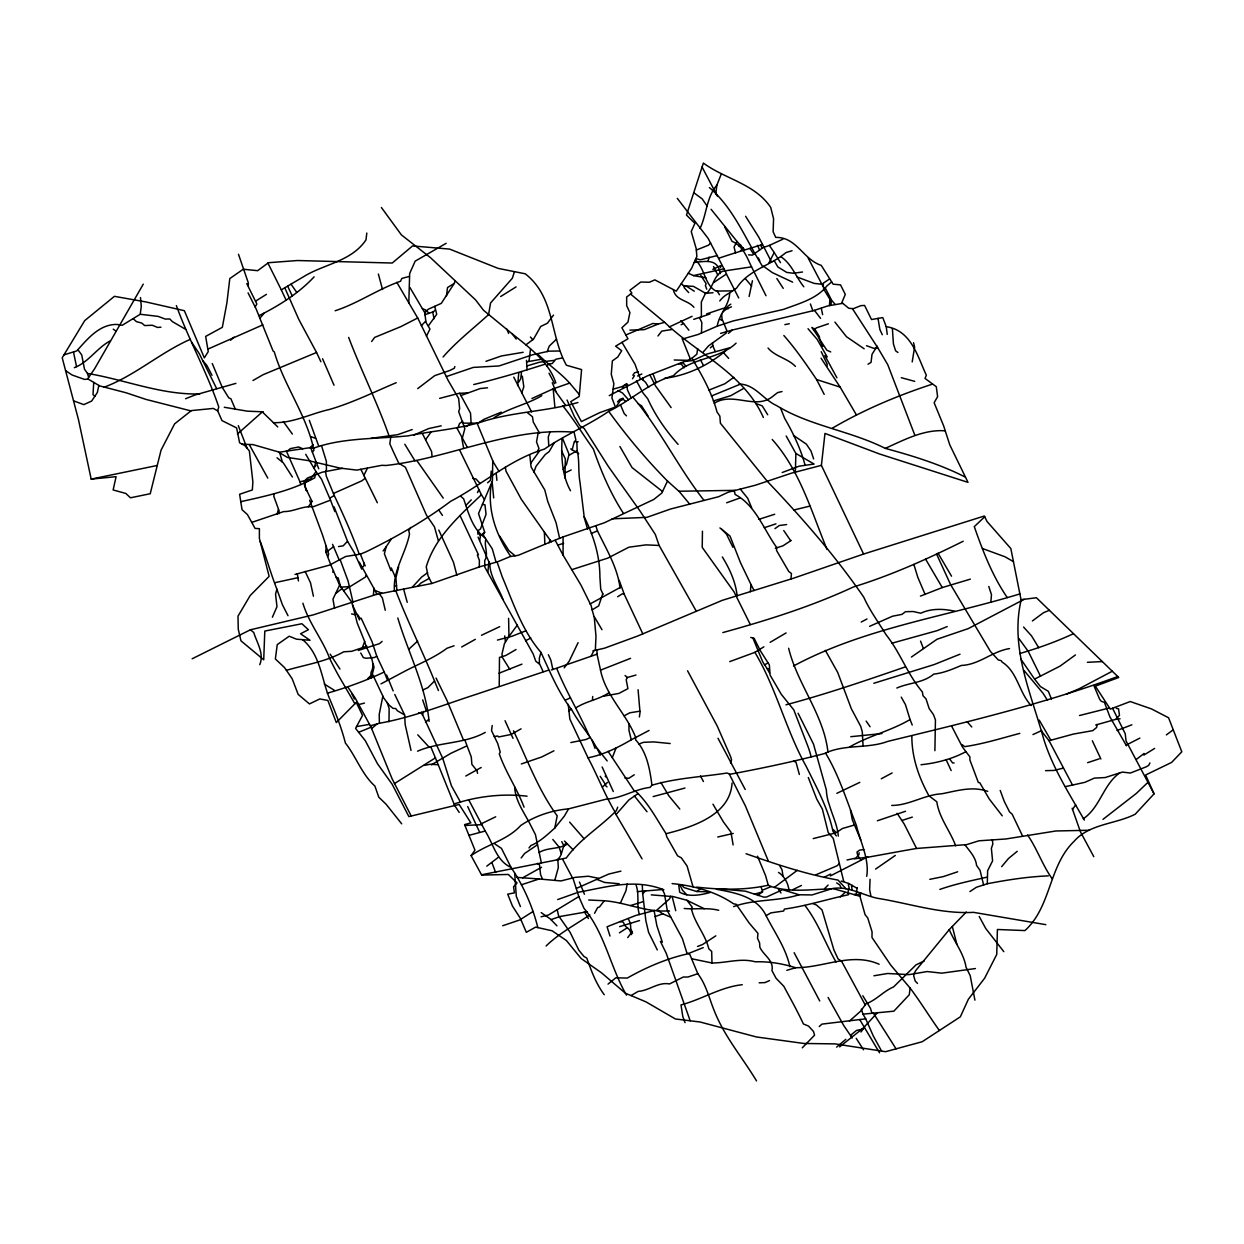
<?xml version="1.0" encoding="UTF-8"?>
<svg xmlns="http://www.w3.org/2000/svg" width="1244" height="1244" viewBox="0 0 1244 1244"><rect width="100%" height="100%" fill="white"/><g stroke="black" fill="none" stroke-linecap="round" stroke-linejoin="round"><path stroke-width="1.5" d="M992.339 839.622L992.836 843.992L991.375 848.377L992.588 860.895L987.627 870.722L987.301 883.738L976.338 887.299L969.9 891.575M690.187 1020.795L666.255 953.355L660.409 941.381M823.326 286.773L823.326 283.134L829.546 278.983M934.897 750.692L935.441 719.872L933.435 714.569L929.206 708.613L926.002 698.864L922.97 695.66L922.379 691.928C907.374 674.279 900.392 652.649 885.977 634.611C878.357 622.078 869.758 610.602 863.771 597.182C835.253 555.819 801.898 517.566 767.206 481.226L720.4 423.209L719.856 416.118L716.995 411.951C711.848 392.42 701.989 375.33 691.959 358.256L696.842 354.198L697.682 348.584M562.07 438.65C561.199 456.361 561.728 474.897 570.498 490.758M434.016 318.744L432.71 311.917M879.135 964.24C851.58 952.002 823.839 967.785 795.6 967.723C782.181 963.54 769.383 961.425 755.217 961.799C740.74 957.787 726.48 963.058 711.972 962.98L711.692 951.473L708.785 948.768C705.348 934.337 694.541 923.064 691.322 908.4L692.255 907.187L686.906 900.283L673.377 896.629L651.296 894.871M602.749 593.823L598.675 605.89L592.144 609.871L593.854 616.044L601.987 629.697M701.476 332.925L701.818 322.507L699.455 317.624M795.351 472.984L795.88 453.454L786.177 435.991M595.378 650.177L595.969 636.119L594.212 616.651M491.209 471.103L490.447 480.355L487.586 482.796M587.572 529.151L584.307 517.893L579.968 482.081C577.978 471.616 579.704 460.513 577.154 450.608L576.827 441.667M528.98 361.366L530.519 349.253M492.748 460.871L492.406 480.962L478.52 513.554L484.693 532.245L483.341 533.987L483.823 536.102L492.297 548.868L496.092 562.257M527.005 369.826L526.507 360.34M823.73 287.504L823.652 289.028L831.241 301.483L830.992 305.278M564.932 478.007L565.351 458.958L561.526 450.701M851.347 1036.703L851.456 1034.573L856.572 1030.39L863.072 1029.13M491.224 484.554C487.259 510.149 496.201 535.62 510.786 556.441M509.838 669.381L502.343 657.376L502.016 653.846L504.411 643.723L508.952 636.462L508.609 618.346M628.982 723.899L628.951 730.29L631.237 739.807C618.05 747.488 603.589 754.781 588.008 757.814L569.845 719.079L568.228 704.368M892.383 328.603L893.425 343.982L895.618 350.792L897.966 352.503M549.988 432.026L548.277 436.955L548.728 445.228M396.883 590.573L395.903 577.76L398.64 566.937M719.934 527.954L730.01 536.071L740.569 562.894L750.972 584.509L750.365 591.709M192.136 658.791L250.371 629.806L313.208 614.909L375.781 594.585L431.855 583.483L480.06 566.689L497.522 561.822L510.32 556.519L518.219 555.322L544.872 544.281L544.374 532.105L521.298 499.279L506.013 471.165L505.313 467.169M912.194 361.926L914.62 347.06L913.562 342.753M273.991 494.055L273.804 496.309L279.107 510.88L278.967 513.725M478.085 537.128L488.908 561.884L487.85 572.022M592.455 700.077L592.704 696.5M811.135 756.756A93.347 93.347 0 0 0 807.278 744.689L793.796 709.889L781.279 694.292L770.098 675.088L769.352 664.902L760.208 650.519L754.144 638.343L750.723 637.426M860.521 894.436L859.946 896.302L865.078 914.667L867.752 917.994L872.06 931.818L871.982 937.509L890.906 965.297L910.079 988.047L909.286 994.734L893.845 1011.185L862.963 1014.155L861.377 1009.164M829.421 305.589L829.904 299.4M340.498 586.437L338.15 577.885L336.253 577.387M990.862 602.049L991.468 594.663L988.778 586.453M408.809 302.836L409.665 273.478L415.185 261.131L446.145 243.326M729.746 661.621L754.89 652.354C776.349 688.103 785.835 730.026 806.128 766.273C816.546 787.265 828.115 808.569 832.998 831.396L836.31 835.937M282.435 462.115L279.698 452.8M790.966 579.02L791.448 573.468L788.789 571.525L776.489 550.392L776.769 547.578C763.645 529.509 755.917 505.468 735.048 494.428L734.722 492.157L733.183 490.898M857.194 887.594L856.307 893.736L854.099 894.591M859.122 852.746L858.951 854.597L855.841 858.111L847.04 859.977M850.461 810.108L852.327 819.843L860.755 839.918M522.309 376.139L523.817 386.806L521.718 392.948M826.996 366.14L827.182 364.212L821.227 351.694M93.735 382.421L93.02 394.628L94.902 396.338M485.86 539.274C483.761 546.38 488.954 553.891 484.693 560.64L484.849 567.186L533.178 653.971L535.822 661.279L539.787 664.312L543.146 671.62M518.81 372.64L517.613 385.609M613.292 791.495L602.143 766.988M863.585 554.047L821.398 465.349L824.974 433.425L879.57 453.998L968.003 482.361L949.732 444.761L943.667 425.914L934.135 402.729L937.603 396.665L936.297 386.697L925.023 378.456L926.329 375.206C917.466 356.235 911.246 330.329 886.241 326.674L882.774 317.578L871.515 319.521L864.58 305.433L860.895 305.651L853.306 308.683L848.766 308.263L841.83 302.619L845.298 294.393L840.524 284.86L833.153 284.207L821.242 265.361C803.235 259.561 796.673 236.904 775.743 237.402L773.13 231.773L773.566 218.773L770.751 207.499C754.89 183.708 725.314 179.229 703.373 163.073L686.47 215.088L694.914 223.314L691.229 231.555L696.22 248.676L696.858 256.466L691.664 268.175L676.285 291.143L654.826 279.869L649.415 282.248L640.738 282.03L629.915 290.272L631.859 293.086L626.665 296.989L626.665 305.651L629.915 312.586L627.956 322.118L621.891 327.763L627.956 338.803L615.609 346.174L621.673 350.73L617.77 357.012L612.359 360.915L611.27 374.351L613.867 383.665L611.924 397.956L615.391 407.068L599.577 412.697L581.368 421.576L570.763 401.641L579.206 396.447L581.586 369.577L566.424 365.238C549.755 335.445 555.151 297.145 525.248 273.804L498.16 268.393L449.628 249.095L412.557 245.939L392.249 263.028L297.503 260.525L268.409 262.717L257.679 270.679L243.233 269.233L229.813 278.563L226.875 303.054L222.334 327.327L205.649 336.424L208.246 351.601L204.343 357.883L184.361 310.705L146.061 301.965L114.417 296.336L84.732 320.61L62.2 357.774L78.45 419.523L91.185 479.111L116.096 476.67L113.126 489.949L125.846 493.464L130.449 497.802L150.229 493.728L161.067 450.126L174.611 423.862L191.389 410.582L213.33 408.421L217.669 410.862L222.007 420.612L236.624 427.92L239.61 442.817L244.757 445.523L249.36 450.934L252.874 481.817L252.345 489.949L239.61 494.272L242.051 509.713L247.463 514.596L255.051 528.405L259.39 528.669L259.39 538.434L269.139 576.345L250.168 595.581L237.993 616.169L238.257 629.169L240.963 640.816L263.712 659.771L264.801 631.066L301.903 623.742L308.403 629.713L300.55 633.771L310.036 640.271L296.492 639.183L289.183 636.213L277.257 644.61L275.359 658.962L284.565 667.624L292.153 678.726L298.171 694.385L309.429 703.917L319.832 698.941L327.856 700.45L336.3 722.562L356.235 702.409L362.517 715.409L355.582 728.409L365.332 740.755L377.476 763.723L392.202 784.311L408.887 816.593L459.16 804.464L470.87 822.875L464.587 824.616L474.975 850.181L471.087 855.592L481.692 875.092L508.345 874.454L517.022 882.898L513.554 886.801L514.425 892.865L507.707 894.172L512.466 906.083L520.272 918.212L526.336 932.3L535.651 927.107L552.118 930.792L566.424 940.542L581.15 958.518L601.521 972.824L625.359 993.194L645.947 1001.855L675.414 1018.976L700.108 1022.008L756.445 1036.967L803.904 1043.467L835.113 1043.887L885.588 1051.693L922.208 1041.726L960.352 1016.814L968.361 999.259L984.626 978.235L996.755 954.412L997.408 929.486L1024.916 930.574C1051.413 906.689 1048.505 865.948 1074.116 841.302C1089.293 823.761 1115.588 824.197 1135.212 814.214L1154.059 793.843L1145.615 774.996L1171.615 762.417L1181.8 751.811L1168.582 717.788L1151.462 708.909L1130.236 701.538L1110.301 709.127L1095.342 686.159L1118.745 677.482L1036.408 597.742L1021.029 599.701L1010.843 548.557L987.005 521.469L984.346 516.011L863.585 554.047L793.377 578.258L722.204 600.37L637.939 635.917L604.568 648.171L592.968 650.814M757.643 895.493L762.541 891.824L761.064 886.63C739.76 890.331 717.85 889.46 696.687 887.127M366.809 233.048L366 239.874C352.068 260.556 326.628 263.712 306.584 274.924L281.315 289.868L267.911 263.075M749.106 296.492L752.433 280.755M458.119 427.501L459.549 423.473L462.784 421.374M715.751 193.8L716.886 185.138L721.364 173.802M492.204 725.501L491.551 730.694L497.724 743.539L500.243 752.154L499.279 753.864C505.764 772.493 517.146 788.867 524.051 807.169M732.063 783.036C730.212 815.209 692.317 827.089 666.084 833.698C656.614 819.143 648.528 803.126 635.637 791.215M516.058 649.524L505.81 655.479L499.482 657.423L499.217 686.393M538.092 433.332L536.522 441.947L538.963 448.493L537.315 451.588M720.245 267.631L721.504 265.314M479.313 566.969L479.375 560.313L477.369 555.104M639.369 716.964L640.022 712.423L638.079 689.751M362.533 647.3L364.647 641.484L357.261 623.12L351.943 602.454L339.628 585.162L331.091 565.507L325.648 551.527L326.301 546.66L322.398 534.625L309.632 500.259M394.457 591.056C392.669 570.638 405.637 553.736 409.509 534.065L408.778 530.488L410.738 527.456M627.178 883.924L625.965 890.673L620.398 903.097M529.011 847.957L530.799 845.593C539.958 841.815 547.578 834.537 554.777 828.038L557.203 815.862C538.217 789.893 527.347 759.633 513.492 730.788M617.708 807.169L616.418 810.559C600.246 827.26 579.937 838.891 566.253 858.033L481.537 874.781M730.492 762.961L731.55 759.866L730.741 756.927L717.244 726.061L687.559 670.796M1097.006 724.459L1096.648 727.445L1092.792 730.632L1073.354 734.084L1049.05 740.709L1042.099 731.861M706.701 293.257C713.652 286.509 713.465 275.686 722.686 271.208L751.547 266.869L766.009 295.745M295.015 574.448L329.676 565.071L345.614 556.519L360.402 554.14L366.078 551.807C395.343 537.517 424.671 520.863 450.639 501.316C482.454 484.647 509.418 459.596 544.421 449.1C564.481 435.198 588.241 425.401 608.705 411.36C626.556 436.038 646.071 459.285 667.484 481.039L661.792 493.091L653.8 499.45L604.242 522.822L563.081 536.91L563.066 555.104L581.01 585.178L591.18 605.735L592.144 609.871M594.554 913.283L597.664 907.591L599.499 906.923L604.304 900.749C626.105 902.289 646.647 912.816 668.977 910.779L669.505 911.121M388.999 721.707L389.139 708.505L387.164 702.44M98.836 385.422L97.327 392.529L91.652 401.05L83.846 404.627L73.536 400.848M682.661 338.959L698.086 334.48L717.259 326.146C718.985 314.312 729.435 305.075 729.668 292.931L736.65 288.064C748.111 269.979 770.549 265.672 785.944 252.579L792.07 250.728M479.655 540.425L480.402 536.802L478.598 532.028M841.224 881.094L848.672 883.473L848.346 885.028A8.568 8.568 0 0 1 849.014 889.444M334.558 608.316L332.957 599.141L339.628 585.162M371.443 677.918L374.009 667.266L373.169 663.876M625.079 675.523L627.334 677.513L626.198 679.706L627.909 688.647L618.89 693.437L603.34 696.205M277.054 514.332L278.407 509.527M708.054 261.131L709.033 257.088M877.16 346.112L872.013 354.353L871.064 362.346L868.017 364.243M391.409 538.776L386.106 546.909L384.396 553.813L390.974 570.638M259.747 664.716C264.412 653.567 256.917 642.837 253.729 632.465L250.371 629.806M390.756 437.017L389.823 443.844L393.71 452.505L398.749 463.234L405.42 467.246L426.443 515.125L434.451 526.834L438.339 540.689M308.154 481.381L308.683 479.438M217.669 410.862L218.757 406.943C207.002 372.251 188.886 340.11 176.353 305.62M367.384 468.273L363.73 475.643M382.825 696.189L379.218 714.414L379.389 723.262L370.323 725.827M454.837 366.513L454.355 368.224L449.799 370.494L434.778 375.61L417.704 388.61M422.338 715.005L423.644 711.444M554.808 880.317L558.323 867.581L557.841 859.666M446.472 295.839L447.529 287.535L454.278 283.383L455.18 280.942M366.016 575.366L365.518 577.029L343.546 590.636M768.699 263.37L774.203 252.516L769.321 245.426L762.976 247.649L752.48 255.113L748.515 254.849M63.957 354.867L76.77 350.917C87.562 338.959 99.256 324.264 116.843 324.435L122.285 325.244L140.23 314.265L141.287 306.397L140.479 297.534M514.487 271.643L512.341 278.252L490.571 302.945L488.581 314.592C473.295 328.556 456.501 341.494 443.066 357.012M549.039 542.726L549.972 539.912L544.374 532.105M621.658 399.837L623.368 398.391M774.359 260.96L777.873 266.978L786.706 272.405L793.377 273.26L802.52 272.016M306.304 480.075L305.713 482.517M612.328 757.627L616.091 747.924M521.578 371.692L520.676 378.907L518.484 382.39M521.158 857.956L524.673 853.431L537.455 844.754M315.494 462.441L314.825 466.733M497.087 561.961L502.234 576.827C513.29 602.936 522.045 630.49 540.969 652.4L539.352 658.2L539.398 663.938M670.64 896.24L669.645 898.79L656.443 910.437M711.086 209.287L737.039 241.476L734.053 246.996L735.546 252.983M578.102 642.65L569.161 661.264L564.201 667.841M700.061 228.414C706.732 214.388 706.39 197.314 716.886 185.138M272.374 617.242L276.977 606.683L275.562 594.212L276.868 589.174C270.694 573.328 266.387 557.545 260.245 541.56M327.778 556.41L328.68 554.109L326.161 546.318M454.278 283.383L441.278 303.38L428.278 309.227L424.779 312.726L425.992 322.398L429.973 329.054L426.443 336.144M1021.215 599.67C1009.895 647.564 1030.654 692.177 1043.156 737.21C1051.957 766.942 1069.187 793.532 1084.333 820.091M553.518 315.074L547.422 323.207L540.751 326.457L533.52 339.13L525.917 344.868M615.624 407.457L620.647 400.21L623.12 399.293L625.685 401.33M508.952 636.462L517.395 625.017M726.325 309.165L727.724 306.319L730.803 304.142M866.71 876.351C869.54 859.169 860.257 841.877 856.354 825.27C846.775 800.996 839.078 775.447 825.581 753.149M591.024 656.412L593.948 650.488M848.501 889.304L847.879 893.425M710.619 242.875L708.598 245.146L696.329 250.044M566.331 842.919C561.075 847.382 563.174 855.996 557.063 859.744M1149.922 762.93L1148.71 765.355L1146.206 766.833L1130.376 773.037L1122.368 772.073L1105.201 777.547L1094.378 778.106L1084.97 782.305L1065.47 786.612M477.447 492.608L478.971 489.592M705.566 293.149L701.336 301.981L701.398 317.018M87.469 379.202L94.653 368.706L143.262 284.145M332.739 572.147L333.501 570.747M326.006 552.32L333.656 546.629M377.321 723.713L371.629 728.58L392.031 778.635L411.22 816.002M712.548 342.644L712.75 345.676L710.355 347.885M848.921 893.705L848.33 894.778C827.12 899.256 806.096 906.052 784.404 909.084L783.642 911.028L770.86 912.878L766.102 915.693C774.499 932.394 785.819 947.835 789.893 966.712M547.189 351.632L549.257 346.112L556.534 339.114M657.983 335.989L661.792 331.106L671.838 329.52M563.174 469.408L566.424 464.587L568.819 455.428L577.154 450.608M632.512 378.72L634.471 375.61M864.564 1026.813L861.004 1032.022M554.373 442.584L549.148 451.588L545.199 454.573L536.04 466.267L533.832 472.269M251.739 522.387L283.632 511.595C292.34 511.719 299.835 507.397 308.419 506.759L312.011 501.379M395.825 590.807C407.534 621.316 422.229 650.628 434.529 680.981L427.874 687.637L423.038 689.922M627.738 937.618L632.03 931.818M431.295 431.684L425.635 439.661M632.838 375.268L634.533 372.827L638.359 371.723M1072.515 809.409L1075.718 804.806M767.843 663.036L764.407 664.949M562.039 358.008L555.866 359.221L552.181 363.559L548.775 363.994L546.629 366.28M412.153 587.37L421.638 577.045L427.563 572.753M428.574 719.483L425.541 722.266M428.434 325.804L436.722 314.265L434.778 306.382M371.629 341.494L374.646 337.419L400.895 326.612L417.689 317.982M383.09 550.968L386.106 546.909M862.356 1028.99L877.533 1012.632M539.787 450.577L530.582 463.452M255.129 306.957L256.87 304.002L246.778 283.585M1001.638 866.664L1008.542 858.453L1017.234 851.316M966.277 912.023L949.25 929.626L916.097 970.087L913.656 974.145L913.827 976.26L915.211 981.049L917.481 983.413M314.126 276.837C298.653 293.413 279.014 305.666 259.063 315.634M642.059 858.842L616.044 814.556L628.842 799.985L638.048 793.594M315.805 465.645L313.861 467.728M260.089 317.982L264.412 312.882M362.159 567.684L364.103 565.429L363.994 563.268L360.402 554.14M824.601 888.605L828.131 885.059M740.382 251.039L743.181 247.82M554.777 828.038L564.356 816.095L568.586 808.864L606.372 799.114C621.207 798.524 634.922 789.038 650.006 787.421L651.949 785.228C676.176 777.998 701.927 776.94 726.869 773.037L730.446 774.172C761.95 768.357 793.283 761.639 824.29 753.615C844.318 743.803 867.379 749.106 887.921 741.346C965.328 722.531 1042.97 704.042 1117.765 676.534M1120.02 772.695C1103.133 784.42 1100.427 807.169 1083.322 818.739M312.353 452.054L313.939 450.312C306.957 415.543 284.13 385.796 274.286 351.85L273.074 350.979L256.046 308.73L248.069 292.869M658.511 911.308L659.242 910.515M367.509 679.037L370.821 675.694L371.07 672.273C376.979 661.668 366.933 651.763 364.647 641.484M421.358 325.741L425.603 321.17M703.264 351.99L708.582 345.848L726.216 333.112L726.745 330.375L722.717 320.532L719.53 319.164M1095.7 725.003L1115.884 719.312L1119.476 715.316L1118.527 708.753L1116.288 708.411M613.121 389.17L622.218 386.573L626.681 383.587L627.847 385.236M365.005 478.396L361.926 480.79L333.501 493.448M617.475 401.905L619.994 399.262L622.855 398.344M831.614 281.953L826.856 285.996C816.779 298.964 798.632 303.676 783.673 309.352L733.183 320.936L717.259 326.146M481.179 535.169L484.693 532.245M607.554 782.367L602.407 787.063M797.295 870.334L774.25 887.454M589.874 914.884C575.303 924.743 559.022 933.358 546.1 945.984M498.517 857.194L486.777 866.151M839.389 863.507L837.165 865.746L815.971 874.765M726.138 350.419C708.878 365.114 687.186 375.501 664.498 378.363M769.507 980.599L764.951 982.604L759.167 982.822M417.689 641.018L408.918 649.15M657.314 949.949L648.591 932.347L645.885 920.809L642.682 893.659L645.745 890.642M417.72 586.219L421.032 582.954L429.289 578.351M849.465 1021.06L860.444 1011.356L866.042 1003.799C876.491 999.989 883.52 991.173 893.596 986.912L916.019 964.877L924.308 960.897M643.148 901.698L630.646 905.492M435.26 310.036L433.472 311.746L424.826 314.748M840.26 896.971L844.925 892.539M875.589 869.089L895.307 855.437M984.719 516.789L974.285 526.632C982.838 551.108 992.51 576.143 1007.298 597.618M733.773 377.367L724.817 383.79L708.582 390.243M305.682 454.278L316.038 471.663L310.58 478.971L300.022 481.894L286.307 450.95M892.135 772.944L881.296 778.775M852.389 885.355L851.549 886.117L852.187 890.346M608.021 984.113L615.811 977.815L627.256 978.079C645.916 967.474 666.566 958.549 687.45 953.915L703.233 947.617M819.236 1026.564L821.926 1024.123L865.715 1018.836L873.257 1035.894L881.607 1051.087M533.116 911.448L519.65 919.985L502.7 925.738M262.328 411.935L237.402 434.047M1143.858 755.092L1154.65 748.422M739.091 246.421L740.709 245.006M278.812 452.287L309.787 447.731L313.27 444.761M728.424 333.392L732.265 330.033L814.011 310.487L827.711 305.931L842.701 303.334M382.095 641.375L379.482 643.646L358.303 650.472M230.544 340.234L234.121 337.14M417.564 751.189C439.07 741.766 464.199 744.083 485.284 732.389M1136.223 759.493L1144.122 753.444M802.271 1047.821L814.571 1035.195L813.498 1031.463L808.569 1026.098L803.422 1023.983C797.373 1011.014 790.562 998.792 783.813 986.29L776.054 978.266L771.949 970.631C774.126 960.337 763.552 955.423 759.866 947.228L759.586 942.89L757.487 938.178L757.969 933.358L749.09 922.955L736.184 904.279L733.54 903.782C715.502 891.481 693.872 885.728 672.102 883.582M287.83 450.701L290.396 448.602L298.638 446.985L302.867 448.82M836.637 1047.121L845.811 1039.315M522.449 877.906L541.529 867.301M471.274 499.87L465.769 505.515M722.562 312.151L727.118 308.528L731.503 306.848M336.207 593.124L341.976 588.583M627.536 927.589L619.45 932.813M466.282 426.552L471.523 422.991M1073.494 633.663C1056.483 641.64 1037.916 648.279 1019.598 653.567M266.449 294.346L255.658 301.079M316.038 471.663L321.543 479.282L330.515 500.135L313.706 506.588L308.419 506.759M685.506 361.366L691.959 358.256M571.198 469.952L565.274 472.813M763.878 646.833L754.89 652.354M634.238 774.779L628.889 778.277L624.954 778.106M681.588 885.028L684.107 887.61L696.764 891.528L700.916 888.34M1032.38 620.958L1043.638 612.608L1049.392 610.322M839.607 1046.873L862.667 1028.57M713.792 282.481L726.418 274.022L725.61 271.907L708.1 238.335L677.28 198.356M1102.993 819.361L1136.363 793.408L1147.73 782.554M1166.359 734.893L1173.263 729.808M911.432 657.034L937.027 639.245L968.314 628.593L1024.185 599.297M774.981 528.622L779.257 525.528L786.628 524.548M617.662 596.747L622.466 593.746L624.208 593.823M736.075 343.173C718.254 360.185 690.389 357.215 673.439 375.688C649.524 382.343 630.863 400.584 608.705 411.36M475.317 639.338L461.664 646.973M743.788 388.33L730.819 395.654L713.341 400.988M609.249 692.535C599.188 699.594 586.251 701.103 576.065 707.758M471.087 855.592C486.979 844.505 507.661 839.964 520.801 825.441C534.998 815.909 551.621 810.373 568.586 808.864M465.785 776.023L481.164 767.501M334.092 506.868L347.527 541.264L343.188 545.821L338.539 546.582M1075.438 654.95L1060.059 666.115L1034.604 679.115L1020.749 659.009M1139.877 738.096L1126.178 745.109M321.496 445.57L326.379 461.4L326.426 469.797L325.477 471.445L326.379 476.405L334.247 495.501L329.691 498.191M562.583 859.184L573.36 879.492L578.802 896.597L548.48 915.009L541.047 916.797M869.634 626.307L892.523 616.215L901.931 614.38L905.523 611.675L913.376 611.535L920.762 613.23C931.321 608.238 943.667 608.705 954.832 611.239M478.52 422.867L483.869 419.352L501.27 412.153M394.426 783.611L435.493 757.814M553.922 750.832L541.622 757.005L521.36 763.94M499.699 626.665L481.49 635.28M500.632 296.538L516.058 286.929M669.256 326.954L692.068 316.334M770.145 642.324L786.084 632.932M904.901 667.048C866.057 680.437 826.109 694.121 785.975 704.819M641.842 373.977L637.581 376.015M567.435 844.054C558.914 849.512 547.687 847.195 539.056 852.513M380.975 683.889L405.606 670.811C419.679 663.581 434.591 657.578 447.047 648.217L454.107 645.792M190.316 339.332C160.289 352.534 134.772 375.812 103.936 387.273M368.457 678.011L373.62 675.321M793.516 665.991C863.818 628.236 944.227 616.977 1019.878 593.917M619.792 587.666L589.998 603.993M849.481 747.038C868.763 735.826 890.72 730.943 910.064 719.545L905.461 704.648L901.262 697.122M570.421 697.837L565.507 700.061M481.21 823.823L495.687 816.795M568.601 710.853L571.416 709.22L570.716 708.52C557.872 691.353 549.895 671.636 540.969 652.4M609.249 395.623L647.051 376.015L684.324 361.491L692.892 360.527L706.328 354.245L729.715 347.791M484.414 499.528L481.412 494.739C459.58 515.778 435.058 537.066 426.241 566.813L428.029 575.832L431.855 583.483M782.616 889.709L766.506 897.033L763.738 897.111L745.467 891.186L719.949 888.947M832.329 428.185C863.88 409.696 897.857 395.437 932.456 384.132M859.822 782.367L836.854 793.33M494.132 417.673C509.029 407.892 526.554 404.689 541.793 395.685M624.13 715.86L629.713 712.828L639.789 711.195M459.767 393.244L460.933 395.53L480.277 388.532L487.508 387.801M1032.971 734.582L1041.819 730.492M720.587 333.408L732.265 330.033M623.695 385.827L627.505 384.754M431.419 764.811L451.059 753.226L466.08 746.26M525.606 640.738L530.737 638.016M681.106 324.777L683.562 323.487L688.881 330.204M361.118 618.144L372.003 641.577L376.776 656.257L374.397 657.516L366.218 658.278L363.341 657.625L360.744 653.022M861.237 622.031L866.99 618.983M110.094 340.949C96.845 348.071 88.635 362.159 74.329 367.695M1066.326 694.183L1079.186 688.741L1112.291 671.231M655.013 916.641L662.71 913.811L670.811 917.248M631.237 739.807L649.073 730.461M358.661 732.296L371.07 727.211L371.629 728.58M712.828 269.373L720.509 265.687M579.377 394.597L569.659 383.09L553.16 388.859L531.872 398.531M801.447 885.448L792.677 889.74M413.661 435.167L428.76 428.542L441.216 425.837M625.856 334.978L652.867 323.471L658.216 324.046L664.638 322.336C697.682 353.902 743.928 373.573 763.365 417.486M711.413 396.027L739.558 384.489M573.36 432.119C508.703 427.376 449.084 458.461 386.106 465.474L381.799 465.318L356.764 470.108L339.861 468.071L308.419 460.607L287.457 457.434L277.863 451.743L252.921 444.59L242.269 444.217M813.592 329.893L816.639 327.794L828.411 323.798M366.84 646.196L351.648 651.312L343.764 651.794C325.944 661.792 305.853 664.607 286.415 670.329M824.103 877.253L830.665 874.081M590.496 737.35L586.048 739.48L570.856 742.559M537.859 927.589C532.463 906.145 523.397 885.744 511.035 867.395C496.325 860.832 493.199 843.587 485.207 831.039L468.957 835.362M715.829 935.83L702.627 944.491L697.542 946.466M521.049 728.828L511.144 734.442L498.704 736.961L497.647 735.981L494.21 736.603M905.539 811.275L877.378 820.76M963.229 541.233C927.589 558.914 891.435 575.288 853.368 586.966C811.337 606.528 767.299 620.289 722.826 632.574M591.304 533.443L597.478 530.893L595.845 525.839M831.412 888.838L812.068 894.934L799.006 894.763C777.982 901.558 754.626 898.914 733.602 906.627M412.184 429.569L397.645 434.685L371.07 438.339M609.995 936.032L607.072 926.764L635.591 915.522L654.546 910.437M576.47 888.356L608.736 874.066L620.912 871.142M631.003 995.573L638.219 991.375C649.166 990.691 658.34 981.718 669.521 983.957L683.283 977.022L687.948 977.022L697.806 973.71C706.25 984.797 709.173 998.45 714.476 1011.31C724.521 1036.625 742.497 1057.587 756.539 1080.927M945.238 430.828C924.261 429.133 903.984 439.925 885.277 448.384C850.196 430.704 810.062 426.07 776.598 405.591C763.287 399.666 754.813 384.069 739.091 384.054M262.857 324.855L207.826 349.144M762.479 244.508C747.784 249.111 733.369 253.247 718.721 258.27M342.427 468.319L322.18 472.207L307.392 478.054L305.495 480.06L304.298 481.894L304.671 486.077L312.073 501.55M769.321 245.426L782.88 239.19M563.081 536.91L544.872 544.281M830.339 875.931L866.322 857.505L904.512 850.554L916.564 848.455L966.744 844.598L978.935 840.804L1005.945 838.969L1055.923 830.976L1089.48 830.246M688.29 273.213L693.483 275.593L723.759 268.844M635.964 675.041L627.334 677.513M1019.831 733.369C1001.809 738.143 983.491 743.928 964.738 746.633L961.939 744.55M758.949 519.323L774.701 514.254M576.267 892.959L557.685 899.567M1117.019 730.523L1131.9 724.801M762.743 890.051L771.218 886.552C790.484 892.757 811.492 889.227 831.023 888.916C847.211 885.044 862.247 895.151 877.642 898.324C909.675 903.439 940.604 914.184 973.523 912.35L1045.831 924.665M327.265 693.219C346.781 687.559 365.86 680.779 384.225 672.024L387.506 680.173M819.703 339.317L819.345 336.533L816.219 331.386L814.26 328.478L812.456 328.26M551.372 670.003L597.042 654.188L596.902 649.85M947.197 626.572L937.199 630.63L891.855 643.226M320.874 361.755L316.551 352.487L263.122 374.693L252.967 380.508M651.949 785.228C649.85 769.305 646.958 752.06 635.637 739.885L635.7 737.521C626.478 713.652 605.641 695.816 600.525 670.158L630.584 658.34M920.42 596.109L942.268 587.572L970.382 579.129M185.605 398.733L194.717 395.079L235.909 383.37M1099.229 758.824L1087.614 762.681M901.947 820.48L912.319 817.09M521.951 664.14L498.984 673.237M525.652 630.91L512.093 636.213L497.46 640.069M762.541 891.824L754.377 894.203M658.216 324.046L644.33 329.644L629.868 330.127M986.741 877.238C970.973 880.736 955.143 884.049 939.858 889.413M446.441 376.559L473.295 367.415L499.046 365.954L532.448 354.82L548.962 351.15L559.489 350.995M709.951 314.001L693.701 319.366M521.423 884.764L539.15 878.979L560.935 880.939L575.086 877.362L588.241 876.227L598.426 878.28M854.224 825.083L842.421 828.504L835.968 832.842L813.218 838.596M863.787 849.512L859.48 850.181L857.007 852.047L857.738 855.561L860.879 860.055M335.149 310.767C358.117 303.256 377.912 289.121 400.49 281.284L401.859 278.438L409.416 276.401M527.207 365.86L539.756 362.128L554.357 360.356M485.969 361.32L501.487 355.955L523.18 352.301M740.304 497.864L726.605 502.778M551.014 919.643L559.784 916.548L587.184 911.774M775.961 523.848L764.329 527.689M358.941 704.508L364.476 703.078M856.121 895.089L861.268 893.27M957.678 871.78L943.372 876.585L929.797 879.337M714.243 403.258C733.54 391.051 756.29 411.173 773.784 395.545L777.687 392.575L782.009 391.549M548.62 670.127L475.597 694.525C443.968 704.71 412.277 717.43 379.389 723.262M706.639 313.892L723.106 308.372L728.424 308.636M639.525 920.544L619.621 926.64M782.181 472.533L799.083 466.189L814.089 464.043M558.136 545.028L563.656 543.27M638.794 744.083L643.443 742.326L653.598 741.906L670.174 743.539M771.218 886.552L768.294 885.261L761.064 886.63M571.82 569.643L607.865 558.089L628.889 547.204L646.009 544.872L659.118 545.463L696.345 611.286M795.6 967.723L786.814 970.336M960.026 654.188L934.104 664.591L873.817 683.283M297.285 573.686L297.938 577.698L274.955 582.674M896.831 688.025C909.053 682.629 923.188 683.049 933.777 674.108C943.434 673.082 952.515 669.163 961.348 665.447C979.168 664.794 992.385 651.25 1009.506 648.591M717.741 837.01L733.229 833.433M454.06 803.997C477.369 796.238 502.747 793.345 527.067 796.191M544.856 364.243C521.454 371.723 497.647 378.798 473.7 384.551M396.214 382.701C374.226 391.984 352.425 402.792 329.365 409.494C310.689 413.646 293.366 423.115 273.462 422.68L262.235 411.826M439.645 398.375L458.585 393.415L467.76 392.84M710.168 892.492C700.574 895.074 688.709 897.375 679.691 892.212L678.664 884.577M653.131 796.595L684.977 788.043M1062.982 768.17L1054.103 770.44L1045.551 770.658M348.989 586.624L340.996 587.168M821.398 465.349L791.713 473.093L755.528 485.176L728.067 492.266L718.643 496.714L670.594 509.014L646.911 517.348L612.11 518.826M1079.512 715.518L1109.539 707.945M793.796 510.024L809.86 506.106M854.441 858.811L867.97 857.132M526.678 361.88L540.611 359.376M240.776 501.674C266.107 496.029 291.998 490.587 314.841 477.743L315.09 475.224M577.931 402.512C546.411 411.593 512.839 411.733 481.832 421.84C457.979 429.133 432.71 430.844 408.281 435.82C376.839 439.148 342.893 437.421 313.364 448.275L309.787 447.731M775.307 548.231L782.942 545.836L791.122 540.487M717.461 255.502L700.201 259.84L695.94 258.55M965.826 751.718C952.22 759.073 936.359 763.116 921.026 764.733M873.926 975.778L887.578 973.492L909.022 974.643L927.153 971.548L941.77 973.166L975.42 968.547M371.07 727.211L369.53 724.366L356.562 726.574M784.871 324.622L789.256 323.751M157.257 465.458L91.185 479.111M742.264 984.719C720.54 987.036 701.834 999.43 680.997 1004.919L682.785 1016.519L685.055 1022.63M663.861 889.771C634.207 878.248 606.948 887.081 577.729 892.368M662.896 889.491L637.363 891.621M395.079 585.94L396.541 585.722M459.207 812.441L454.651 805.459L438.246 764.749L430.331 764.267L424.173 765.355M891.73 805.443C909.286 805.443 924.292 794.729 941.692 793.796C956.636 790.966 972.093 785.85 987.736 791.371M1115.884 719.312L1120.082 718.783M1048.319 875.869C1027.482 876.725 1007.531 879.866 987.301 883.738M707.852 891.793L696.764 891.528M1087.365 662.321L1102.308 661.559M160.958 327.188L157.553 327.436L152.266 325.244L144.708 325.57L141.707 323.051L136.498 321.667L133.295 318.822M588.723 900.003L604.304 900.749M705.954 277.816L693.483 275.593M77.89 349.688L81.731 354.975L84.499 369.204L87.5 373.433C124.727 379.607 161.471 395.094 199.817 393.913M686.019 285.933L693.483 286.384L705.721 293.366L713.03 292.713M463.421 423.131L477.572 423.162M464.914 825.456L481.677 824.648M574.526 441.651L578.133 441.729M914.822 435.182L887.734 364.632L878.109 348.304L873.646 348.304L866.462 345.676M224.293 407.27L247.369 411.173L263.277 411.826M881.98 733.556L850.787 736.697M954.117 762.945L952.609 762.945L949.67 758.995M674.201 359.998L686.859 360.309M678.866 491.24L735.235 490.354M517.115 877.409L539.15 878.979M619.17 883.753L604.6 882.447L596.591 879.259M354.944 614.629L351.585 613.914M680.717 362.953L683.345 363.077L685.802 366.187M752.884 638.001L762.821 662.041L767.113 668.634L768.963 668.728M683.407 285.638L685.848 285.84L694.292 291.205M678.633 363.808L681.463 364.274L684.06 367.757M421.809 713.418L418.606 712.594M684.2 908.478C695.583 909.551 707.369 907.405 718.737 910.297M315.541 438.339L310.767 436.597M732.576 290.894L715.906 291.034C704.399 284.752 705.115 268.455 695.334 259.903M482.439 504.395L484.958 504.784L486.046 514.378L480.464 528.949L477.805 530.799L477.914 534.251M812.923 903.579L816.453 905.01L822.004 909.877L833.915 949.965L838.114 958.984L841.566 961.208L865.28 1005.012M619.994 921.586L623.197 922.099L625.39 926.236L629.526 929.734L631.563 934.602M307.066 490.587L305.977 490.4L304.687 482.936M824.741 289.308L821.926 284.27L814.167 283.399L797.124 277.008M711.972 962.98L691.882 958.797M472.689 478.365L475.986 478.956L480.06 483.434M746.058 853.726C776.256 864.331 806.547 874.47 838.052 880.083L845.998 888.791M694.214 262.422C704.866 261.613 717.928 257.803 720.198 273.602M716.373 889.258C735.173 892.788 756.85 896.442 766.102 915.693M140.23 314.265L158.112 316.38L165.265 319.07L169.822 318.977L172.341 321.59L185.714 329.396M191.001 410.909L145.875 399.386L126.219 392.809L99.644 385.889L88.262 379.156L84.452 379.389L72.09 375.004L65.59 370.65M914.713 381.348L901.294 377.694M885.277 448.384C912.629 455.802 940.029 464.214 965.484 477.183M375.237 590.542L382.297 593.357M982.449 548.511L1004.996 556.783L1013.44 561.619M547.64 363.668L548.775 363.994M783.564 890.004L799.006 894.763M662.71 913.811L657.843 910.468M755.854 403.491L762.245 405.902L767.719 414.781M783.844 335.507C795.88 349.129 806.376 364.508 816.608 379.544L840.151 387.117L856.323 414.75M859.946 896.302L832.967 888.543M830.712 351.943L826.84 350.186L819.905 339.69M422.369 308.745L425.464 309.849L428.729 312.928M334.48 690.389L324.295 684.029M381.395 207.499L401.377 234.883L430.548 257.71L475.566 299.882L483.527 310.285L512.124 333.765C528.793 347.169 548.962 361.755 555.85 382.934M792.661 282.155L772.353 272.623L763.521 266.278M780.828 256.684C791.526 263.635 796.004 277.07 803.826 286.804M793.703 761.204L795.989 762.199L799.363 774.483M638.327 403.911L641.531 405.793L648 415.962M686.906 900.283L704.259 908.742M411.033 750.443L405.186 724.63L404.611 714.942L397.334 710.728L395.732 708.52L392.995 708.396L388.626 704.617L383.805 698.086L373.169 675.585M484.833 537.657C472.502 528.995 468.35 512.481 463.623 498.828L460.669 496.232M578.724 453.64L570.716 448.928M848.672 883.473L857.116 888.34M795.88 453.454L813.483 463.701M836.683 882.913L839.669 884.826L841.286 888.2M693.748 192.696L702.207 198.885L707.09 206.006M737.039 241.476L744.55 249.655M515.109 555.804L508.843 550.61L499.715 536.164M789.505 889.958L788.743 888.667C787.685 882.494 784.078 875.947 778.526 872.417M537.361 863.445L539.538 864.86L540.549 874.61L542.524 879.213M835.579 831.941L833.169 829.499M793.47 435.369L806.33 444.108L810.964 450.934L813.638 458.896M728.689 358.412L723.681 352.876M641.313 378.611L645.387 382.095L648.668 387.288M113.266 329.147L115.723 330.966M494.832 843.945L501.456 848.377L511.035 867.395M277.07 457.808L283.352 462.908L292.356 476.996M632.698 396.96C659.74 428.574 678.151 467.511 704.057 500.446M532.821 339.705L530.426 337.031M630.553 294.066L664.638 322.336M684.76 286.758L681.308 283.632M527.409 412.681L532.463 416.756L533.272 422.058L539.569 433.223M541.218 912.629L550.314 918.958L556.97 925.847M604.926 785.057L607.041 786.892M795.429 366.405C787.685 358.303 775.245 356.624 768.046 348.04M302.65 639.68C320.206 654.344 321.387 678.167 329.302 698.039C335.553 712.812 341.4 727.413 345.397 743.041C356.173 756.679 361.817 774.359 374.895 786.037L378.782 797.171L386.013 804.153L401.703 823.823M662.523 491.52L632.045 467.573L619.916 446.518M808.025 328.711L817.215 339.441L827.198 356.981M667.484 481.039L679.302 491.613L689.689 504.115M686.75 894.794L682.536 890.253L679.799 884.748M680.717 320.796L683.562 323.487M814.431 310.362L820.574 318.34M678.104 444.372C665.96 430.704 655.308 415.605 647.766 398.826L642.961 392.886L636.462 380.82M428.947 746.96L417.797 734.846M864.16 348.786L846.495 336.735L834.911 322.103M693.919 307.284C687.823 299.835 675.725 300.861 673.315 289.697M709.407 187.564C734.224 208.93 745.7 239.719 762.727 266.698M626.494 415.854L624.193 413.599L620.398 404.642M584.089 838.736L569.628 822.144M273.462 422.68L277.739 426.941M740.211 489.032L747.675 498.222L751.703 507.863M721.862 529.322L726.48 534.174L732.934 547.282M835.191 304.453L831.676 300.348L825.518 288.515M564.481 841.037L573.189 849.854M769.492 672.88L767.113 668.634M597.167 748.344L607.181 760.939M537.781 354.058C547.842 364.492 559.987 372.298 569.659 383.09M684.06 287.566L688.663 292.558M821.304 308.341L822.626 314.654M745.405 278.703L751.656 286.089M967.226 721.847L971.782 726.978M628.391 399.651L622.513 393.011L618.05 390.585M605.206 776.132L606.046 777.034M647.004 811.741L634.331 795.865M1023.563 627.038L1031.556 635.902L1038.74 647.735M774.203 252.516L780.486 262.655M862.963 1014.155L865.715 1018.836M772.229 439.505C799.985 470.512 811.399 511.564 826.949 549.242M679.784 809.051L668.837 795.833L660.844 782.414M203.114 361.055L206.893 365.503L212.024 375.33M562.786 405.824C574.09 419.741 583.016 434.638 593.357 449.068C601.147 471.352 610.4 493.277 623.399 513.29M442.429 515.405L438.837 510.087M379.358 593.917L382.359 597.929L385.282 610.291M373.698 587.93L376.948 594.368M1023.967 670.392L1043.047 693.297L1047.495 700.325M964.909 844.8C969.589 851.005 975.762 857.411 976.587 865.451L980.07 870.411L983.646 885.106M620.056 588.148C617.693 567.746 606.294 549.21 597.478 530.893M910.079 988.047C920.42 1001.747 929.284 1016.395 939.375 1030.514M549.972 539.912L551.481 541.809M804.93 905.461C818.148 922.519 825.332 943.372 836.03 962.016M662.337 889.569L664.42 893.565L667.344 910.732L682.396 938.614L686.843 952.811L689.767 954.319L697.806 973.71M565.507 405.233L553.658 388.719M821.056 358.21L840.151 387.117M292.371 434.078L283.383 421.623M1034.604 679.115L1040.45 686.579L1048.365 691.353L1051.429 699.019M512.124 333.765L516.198 339.052M749.93 248.396L753.118 253.434M719.498 294.75L717.119 290.94M1003.815 951.66L985.792 928.568L979.23 916.517M925.629 559.209L942.268 587.572M1018.852 638.483L1028.306 651.483L1040.497 676.192M600.199 776.287L605.61 784.653M588.428 918.554L584.307 911.696M339.954 669.101L330.189 654.157M424.779 312.726L409.882 287.442M602.998 594.166L600.728 589.236L599.903 576.936C599.903 555.555 593.372 535.418 584.151 516.649M634.642 791.479L608.067 751.314M700.792 275.375L706.157 283.725L705.395 285.56L706.747 289.199M414.952 460.809L404.813 444.263M347.527 541.264L354.4 552.911L361.724 569.161M456.719 427.656L467.184 447.062M852.404 308.605L878.109 348.304M790.578 540.565L783.751 530.566M897.142 813.312L904.186 824.01L916.564 848.455M779.599 865.622L782.041 869.758L782.958 875.854M811.865 327.405L818.583 337.311L822.75 346.516M622.218 386.573L623.042 387.77M291.08 284.238L296.57 292.122M866.166 721.085L870.069 726.729M571.416 709.22C580.015 725.252 592.906 738.267 600.23 754.952M712.75 345.676L715.3 351.539M852.233 1038.009L843.774 1025.585L828.1 997.47M1052.377 879.057C1042.472 865.28 1037.356 849.201 1027.606 835.019M821.926 284.27L808.211 258.114M396.82 282.341L417.953 318.417L448.182 380.493L458.663 398.531L459.642 408.763L458.663 411.531L464.836 428.682L461.99 439.319L463.623 448.089M778.075 888.636L780.968 892.99M191.623 342.178L199.351 353.794L216.658 388.61M856.214 1038.336L863.523 1049.796M561.277 853.679L559.131 847.133L552.834 839.467M783.238 288.375L776.847 278.516M357.463 614.38L360.247 618.688M859.759 1019.614L879.555 1052.828M554.591 383.727L549.008 373.216M896.069 1048.847L873.319 1013.067M1154.059 793.843L1126.038 740.911L1125.229 733.742L1112.571 708.256M1031.136 705.535C1019.069 692.752 1017.468 671.667 1002.182 662.15L1001.156 660.657L998.248 659.911L990.395 651.389L950.587 584.556L936.499 553.938M758.327 257.881L759.789 261.007M1002.244 815.815L989.244 798.99L979.743 782.663L978.344 782.492L969.885 759.96L969.885 756.881L962.467 747.069L951.598 726.061M354.416 699.004L351.959 694.012M824.197 394.395L816.608 379.544M555.228 540.331L563.066 555.104M443.222 498.113L416.818 460.529M548.386 654.733L550.937 660.362L552.834 669.412M745.591 216.285L758.7 237.029L771.575 262.064M622 342.364L634.984 364.181L640.38 379.047M604.242 994.718C595.892 983.444 591.398 971.02 586.779 958.098L583.918 956.418L578.849 950.214L570.094 932.269L558.618 915.848L557.219 909.737M563.952 845.982L561.775 841.644M726.418 274.022L738.718 297.969M334.247 495.501C343.36 514.767 352.083 534.034 359.221 554.109M631.206 397.893L627.365 389.761L627.131 385.609M284.954 288.188L298.871 319.568L316.551 352.487M499.077 471.507L493.246 461.99L477.136 423.302M862.823 995.744L870.473 1008.34L871.92 1013.207M460.933 395.53L470.527 413.163L471.103 422.976M377.367 502.763L360.838 469.252M352.425 604.848L359.516 619.932M759.586 249.966L757.456 245.317M810.419 303.987L812.845 310.782M938.038 553.176L951.536 576.205M488.908 561.884L489.778 563.392C489.747 576.485 498.611 587.495 502.949 599.375M825.363 650.379L837.694 672.429L851.331 708.722L860.77 726.48L862.279 731.799L863.103 746.198M1093.803 856.696L1080.476 831.894L1072.141 808.273M238.319 425.697L247.105 448.275M1050.667 739.9L1039.238 720.12M584.431 894.249L579.486 882.058M745.218 789.489L718.006 738.252M394.752 694.447L404.611 714.942M1072.577 785.166L1049.05 740.709M836.917 377.787L824.834 355.582M717.586 196.459L702.082 167.023M459.627 450.033L481.412 494.739M588.972 735.422C579.129 712.672 566.113 691.648 556.814 668.603M347.822 686.983L355.38 698.351L369.53 724.366M750.319 624.55L734.069 591.895L702.222 547.376L702.456 531.204M422.431 433.674L431.606 451.556L432.041 456.47M700.403 359.734L703.404 365.378M700.465 775.961L703.435 781.543M675.741 910.701L672.133 896.457M949.25 929.626C954.583 942.252 963.851 953.51 966.075 967.319L970.211 975.685L974.923 1000.145M722.344 556.97C729.606 568.757 735.608 581.741 737.132 595.783M288.017 615.718L282.45 604.786L276.868 589.174M318.557 445.663L309.305 420.27M359.283 562.132L373.962 588.459L373.355 595.363M384.225 672.024L376.776 656.257M520.412 906.565L516.291 896.271L514.705 873.288M750.972 584.509L754.097 590.542M354.882 703.777L338.57 675.601A323.595 323.595 0 0 1 329.629 658.387C322.507 639.292 308.776 623.073 302.898 603.2M690.233 358.723L682.101 338.601M531.623 411.951L513.741 377.119M819.734 1000.969L794.138 952.702M555.897 391.471L552.258 382.748M436.069 678.058L446.876 700.232L463.546 740.164M768.294 885.261L765.464 875.341L757.503 856.199M712.967 804.184L723.37 821.849L730.959 832.143L733.12 844.925M281.315 289.868L285.996 299.944M249.422 444.886L267.787 478.1M395.094 576.625L391.3 567.948M460.233 516.011L478.458 554.777M505.048 720.711L513.01 738.345M798.088 713.232L813.514 744.13L826.343 789.94A49.247 49.247 0 0 0 829.468 805.226C832.329 815.286 837.461 825.239 838.301 836.124M656.226 382.483L652.96 373.713M649.866 374.926L655.479 385.827L671.122 407.581M1126.504 745.794L1109.928 716.948L1104.439 702.393L1101.189 701.243L1099.634 699.206L1093.849 685.506M1092.341 740.786L1100.878 758.995M235.256 409.058L230.871 398.733L228.756 397.847L222.272 387.382L212.257 363.543M717.85 275.126L713.527 266.605M485.207 831.039L468.615 799.612M332.568 544.359L339.254 560.08M642.821 633.865L624.255 594.305L619.217 580.357M760.722 245.286L762.106 248.225M386.604 674.979L393.182 690.949M882.291 334.714L879.85 329.505L878.031 318.402M768.326 861.004L745.467 806.065L729.124 773.752M287.722 286.275L292.309 296.056M348.647 337.419C361.444 371.147 377.663 403.212 389.527 437.219M626.509 995.153C610.322 967.132 604.864 933.358 583.996 908.338L578.802 896.597M334.014 385.205L322.554 358.723M318.728 468.801L310.782 447.887M925.132 594.476L917.823 577.34L913.874 564.465M588.008 757.814C597.54 775.587 604.848 794.854 614.925 811.819L616.044 814.556M438.432 690.56L434.529 680.981M363.854 562.848L365.238 565.864M430.735 746.68L438.246 764.749M751.547 266.869C746.866 257.057 742.855 245.737 732.001 241.305L724.614 226.719M955.687 845.842C950.183 830.852 939.08 817.868 936.825 801.789L928.973 795.833C918.678 777.267 911.79 757.316 911.836 735.981M946.093 759.602L951.147 770.58M477.572 773.317L476.887 770.611L471.88 764.376L471.274 756.927L464.758 739.791M460.544 802.24L451.463 785.866L442.802 758.513L421.358 712.066M780.392 407.69L784.669 418.357C793.081 432.865 800.716 448.835 805.086 465.209M76.537 366.607L73.52 352.161M495.656 872.542L492.033 862.947M330.515 500.135L334.854 511.564M438.79 530.084L453.516 562.366L456.89 575.303M506.946 329.209L508.641 333.439M382.546 289.525L378.378 274.053M910.064 719.545L912.225 725.034M569.301 454.946L562.552 438.37M305.138 571.416L310.502 582.798L313.426 596.203M920.544 641.111L923.39 648.513M87.5 373.433L88.573 377.134M467.697 806.563L479.671 832.283M238.49 254.289L248.287 282.761L248.287 285.716M632.543 933.233L630.755 928.677L630.428 923.343L628.142 918.492M595.083 748.437L592.066 740.227M567.046 400.024L574.401 416.678L579.922 425.883L584.151 428.387L608.534 466.733L640.271 511.362L655.324 534.453L659.118 545.463M662.352 942.252L656.832 925.598L654.111 910.592M843.712 881.405L833.231 838.378L828.224 832.531L822.377 809.129L816.795 799.192L808.305 777.516M1000.207 790.453L1004.281 801.431L1009.553 811.912L1012.149 814.182L1022.599 836.092M693.032 886.785L687.092 866.042L681.323 857.831L677.591 855.841L666.706 836.714L666.084 833.698M952.344 926.531L956.9 944.429M407.223 602.314L403.631 589.158M300.022 481.894L300.799 484.538M597.042 654.188L600.525 670.158M639.354 914.558C636.384 904.792 639.618 894.358 635.933 884.608M429.087 721.442C425.697 685.615 408.11 652.431 397.8 618.004M559.644 538.403L556.068 522.682L547.78 501.565L544.779 489.934L531.126 467.106L529.804 455.397M788.649 648.264C797.357 684.34 823.87 714.6 827.975 752.262M340.141 559.613L348.071 580.979L352.969 602.096M572.116 449.908L574.23 441.993L575.91 440.049L573.951 431.652M422.665 699.905L426.226 710.448M887.236 334.387L886.241 326.674M553.16 388.859L554.917 407.441M642.837 377.927L643.148 379.964M297.938 577.698L298.42 580.948M504.722 635.886L505.375 641.717M496.9 480.355L496.216 473.466M493.697 497.911L492.142 481.832M721.582 313.939L722.142 320.299M541.389 863.009L535.433 834.6L529.82 823.637C523.848 812.037 515.265 800.623 514.674 787.141M870.94 896.38L869.634 889.553L870.069 879.275M642.308 885.495L642.682 893.659M719.747 300.955A26.497 26.497 0 0 1 729.668 292.931"/></g></svg>
